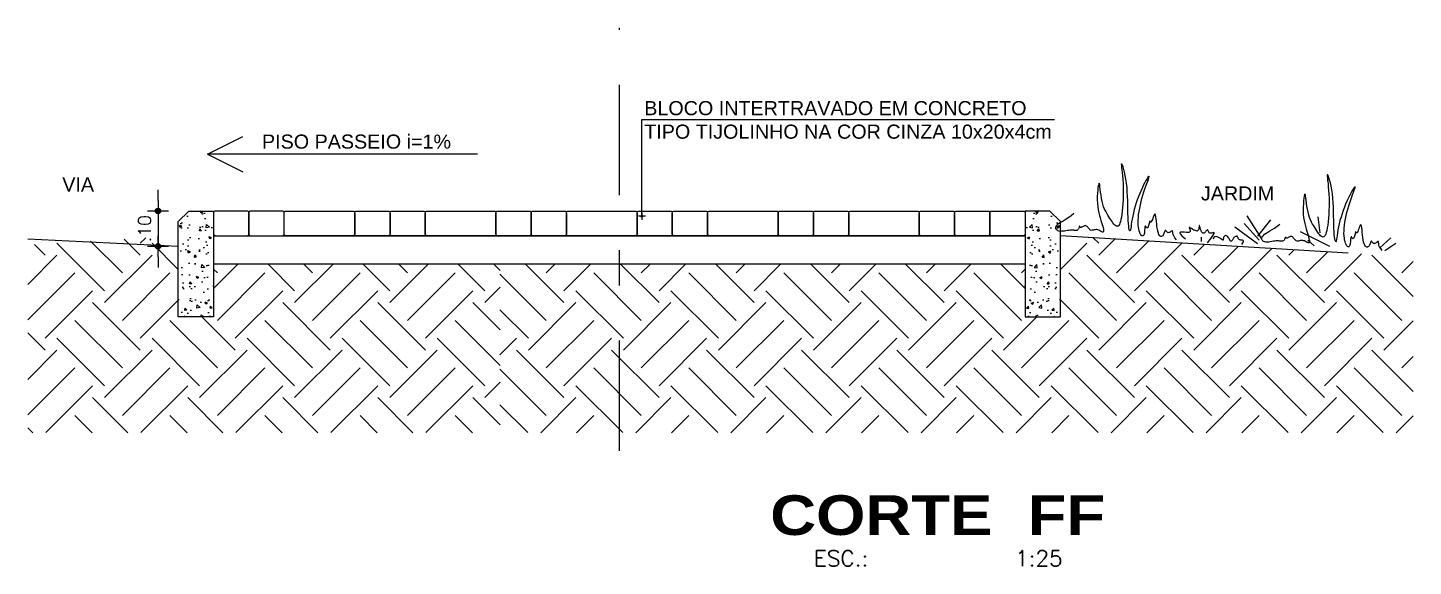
# Model space of a CAD drawing. Header units: millimetres. Extents: x 490 to 675, y -160 to -87.
# Drawn here: x 514.834 to 518.761, y -104.527 to -102.999 of the extents above; entities that cross this region are included whole.
import ezdxf
from ezdxf.enums import TextEntityAlignment as Align

# ---------------------------------------------------------------- set-up
doc = ezdxf.new("R2010")
doc.units = ezdxf.units.MM
doc.header["$LTSCALE"] = 2.5
doc.linetypes.add('DASHDOT2', pattern=[0.5, 0.25, -0.125, 0, -0.125])
for name, color, linetype in [('AN_COTAS', 7, 'Continuous'), ('AN_INDICAÇÃO', 2, 'Continuous'), ('AN_TEXTOS', 2, 'Continuous'), ('ARQ_ALVENARIA', 1, 'Continuous'), ('ARQ_CORTE1', 3, 'Continuous'), ('ARQ_HAT', 8, 'Continuous'), ('ARQ_VISTA3', 3, 'Continuous'), ('COTAS', 1, 'Continuous'), ('TEXTO', 2, 'Continuous'), ('TITULO', 2, 'Continuous')]:
    doc.layers.add(name, color=color, linetype=linetype)
doc.styles.add('ARIAL', font='arial.ttf')
doc.styles.add('COTA20', font='ROMANS.SHX')
doc.styles.add('COTA200', font='ROMANS.SHX')
doc.styles.add('ROMANS', font='romans', dxfattribs={"oblique": 15})
doc.styles.add('TIT200', font='')
doc.styles.get('TIT200').set_extended_font_data('Arial Black')
doc.dimstyles.new('Cota10', dxfattribs={"dimtxt": 0.015, "dimasz": 0.01, "dimexe": 0.02, "dimexo": 0.03, "dimgap": 0.01, "dimtad": 1, "dimzin": 4, "dimdsep": 46, "dimtxsty": 'ROMANS', "dimblk": 'ARCHTICK', "dimcen": 0.1, "dimclrd": 7, "dimclre": 8, "dimclrt": 4, "dimazin": 0, "dimtfac": 1, "dimtix": 1, "dimtmove": 2, "dimatfit": 3, "dimldrblk": 'DOT', "dimfxl": 1, "dimtolj": 1, "dimtzin": 4, "dimarcsym": 0})
doc.dimstyles.new('COTA20$0', dxfattribs={"dimtxt": 0.036, "dimasz": 0.03, "dimexe": 0.05, "dimexo": 0.95, "dimgap": 0.02, "dimtad": 1, "dimzin": 4, "dimdsep": 46, "dimtxsty": 'COTA20', "dimblk": 'bola', "dimcen": 0.1, "dimdle": 0.05, "dimse1": 1, "dimse2": 1, "dimclrd": 256, "dimclre": 256, "dimclrt": 2, "dimadec": 0, "dimazin": 0, "dimtfac": 1, "dimtix": 1, "dimtmove": 2, "dimatfit": 3, "dimldrblk": 'USERTICK', "dimfxl": 1, "dimtvp": 3.125, "dimtolj": 1, "dimtzin": 4, "dimarcsym": 0})

# ---------------------------------------------------------------- blocks, each defined once
blk = doc.blocks.new('bola')
blk.add_hatch(color=0).paths.add_polyline_path([(-0.25, 0, 1), (0.25, 0, 1)])
at = {"color": 0}
for p, q in [((-1, 0), (-0.25, 0)), ((0, 1), (0, 0.25)), ((0.25, 0), (1, 0)), ((0, -0.25), (0, -1))]:
    blk.add_line(p, q, dxfattribs=at)
blk.add_circle((0, 0), 0.25, dxfattribs=at)
blk = doc.blocks.new('*D225')
at = {"layer": 'COTAS', "lineweight": -2}
for p, q in [((515.2035, -103.4892), (515.2035, -103.4592)), ((515.2035, -103.5192), (515.2035, -103.6192)), ((515.2035, -103.6492), (515.2035, -103.6792))]:
    blk.add_line(p, q, dxfattribs=at)
at = {"layer": 'DEFPOINTS', "color": 0}
for p in [(515.291, -103.5192), (515.2035, -103.6192), (515.261, -103.6192)]:
    blk.add_point(p, dxfattribs=at)
at = {"layer": 'COTAS', "lineweight": -2, "xscale": 0.03, "yscale": 0.03, "zscale": 0.03}
for p, rotation in [((515.2035, -103.5192), 270), ((515.2035, -103.6192), 90)]:
    blk.add_blockref('bola', p, dxfattribs=dict(at, rotation=rotation))
at = {"layer": 'COTAS', "color": 2, "insert": (515.1655, -103.5692), "char_height": 0.036, "attachment_point": 5, "rotation": 90, "style": 'COTA20'}
blk.add_mtext('\\A1;.10', dxfattribs=at)
blk = doc.blocks.new('USERTICK')
at = {"color": 0}
for p, q in [((-1, 0), (1, 0)), ((0, 1), (0, -1))]:
    blk.add_line(p, q, dxfattribs=at)
blk.add_circle((0, 0), 0.25, dxfattribs=at)
blk = doc.blocks.new('GRAMA')
at = {"linetype": 'Continuous'}
for points in [[(0.1171, 0.005), (0.1184, 0.0065), (0.1194, 0.0079), (0.12, 0.009), (0.1203, 0.0101), (0.1205, 0.0109), (0.1205, 0.0115), (0.1205, 0.0119), (0.1206, 0.0121), (0.1208, 0.0121), (0.1211, 0.012), (0.1215, 0.0117), (0.122, 0.0113), (0.1225, 0.0109), (0.123, 0.0106), (0.1235, 0.0104), (0.124, 0.0103), (0.1244, 0.0104), (0.1248, 0.0106), (0.1252, 0.0109), (0.1255, 0.0113), (0.1258, 0.0117), (0.126, 0.0119), (0.1262, 0.0121), (0.1264, 0.0121), (0.1266, 0.0118), (0.1268, 0.0114), (0.127, 0.0108), (0.1272, 0.0102), (0.1275, 0.0095), (0.1277, 0.0088), (0.128, 0.0082), (0.1284, 0.0076), (0.1288, 0.0073), (0.1293, 0.007), (0.1298, 0.007), (0.1304, 0.0073), (0.1309, 0.0077), (0.1315, 0.0085), (0.132, 0.0096), (0.1325, 0.011), (0.1329, 0.0127), (0.1333, 0.0147), (0.1337, 0.0168), (0.134, 0.0189), (0.1343, 0.0209), (0.1347, 0.0226), (0.135, 0.0238), (0.1353, 0.0246), (0.1356, 0.0248), (0.136, 0.0244), (0.1363, 0.0237), (0.1367, 0.0227), (0.137, 0.0215), (0.1374, 0.0204), (0.1377, 0.0194), (0.1379, 0.0186), (0.1382, 0.0182), (0.1384, 0.0181), (0.1386, 0.0181), (0.1388, 0.0184), (0.1389, 0.0186), (0.1391, 0.0188), (0.1392, 0.0189), (0.1394, 0.0188), (0.1395, 0.0184), (0.1396, 0.0177), (0.1398, 0.017), (0.1399, 0.0161), (0.1401, 0.0153), (0.1403, 0.0145), (0.1405, 0.0139), (0.1408, 0.0135), (0.1411, 0.0133), (0.1414, 0.0134), (0.1417, 0.0137), (0.142, 0.014), (0.1423, 0.0143), (0.1425, 0.0146), (0.1427, 0.0147), (0.1429, 0.0145), (0.143, 0.0141), (0.1431, 0.0135), (0.1431, 0.0127), (0.1431, 0.0117), (0.1431, 0.0107), (0.1432, 0.0097), (0.1433, 0.0088), (0.1434, 0.008), (0.1437, 0.0074), (0.144, 0.0069), (0.1443, 0.0066), (0.1448, 0.0066), (0.1452, 0.0067), (0.1457, 0.007), (0.1461, 0.0076), (0.1466, 0.0083), (0.1471, 0.0093), (0.1475, 0.0105), (0.1479, 0.0119), (0.1482, 0.0134), (0.1485, 0.0152), (0.1487, 0.0171), (0.1487, 0.0192), (0.1487, 0.0214), (0.1486, 0.0238), (0.1484, 0.0263), (0.1481, 0.0289), (0.1477, 0.0316), (0.1472, 0.0342), (0.1466, 0.0369), (0.146, 0.0395), (0.1454, 0.0421), (0.1447, 0.0446), (0.144, 0.0469), (0.1434, 0.049), (0.1428, 0.0509), (0.1423, 0.0525), (0.1419, 0.0538), (0.1417, 0.0547), (0.1417, 0.0552), (0.1418, 0.0552), (0.1422, 0.0548), (0.1427, 0.0541), (0.1434, 0.0529), (0.1441, 0.0515), (0.145, 0.0498), (0.1459, 0.0478), (0.1468, 0.0456), (0.1477, 0.0433), (0.1486, 0.0408), (0.1495, 0.0383), (0.1503, 0.0356), (0.1511, 0.0329), (0.1518, 0.0302), (0.1525, 0.0275), (0.153, 0.0248), (0.1534, 0.0222), (0.1537, 0.0197), (0.1539, 0.0174), (0.1541, 0.0153), (0.1543, 0.0135), (0.1544, 0.012), (0.1546, 0.0109), (0.1547, 0.0103), (0.155, 0.0101), (0.1552, 0.0105), (0.1555, 0.0112), (0.1558, 0.0124), (0.1561, 0.014), (0.1565, 0.016), (0.1568, 0.0184), (0.157, 0.0211), (0.1573, 0.0241), (0.1575, 0.0273), (0.1578, 0.0307), (0.158, 0.0343), (0.1583, 0.0379), (0.1587, 0.0415), (0.1592, 0.0451), (0.1597, 0.0485), (0.1603, 0.0517), (0.1611, 0.0546), (0.1618, 0.0573), (0.1626, 0.0595), (0.1633, 0.0614), (0.1639, 0.0628), (0.1643, 0.0636), (0.1646, 0.0638), (0.1647, 0.0635), (0.1647, 0.0625), (0.1644, 0.061), (0.1641, 0.0591), (0.1637, 0.0568), (0.1633, 0.0541), (0.1629, 0.0512), (0.1625, 0.0481), (0.1622, 0.0449), (0.162, 0.0416), (0.1619, 0.0382), (0.1618, 0.0349), (0.1618, 0.0317), (0.1619, 0.0287), (0.162, 0.0258), (0.1622, 0.0232), (0.1624, 0.0209), (0.1627, 0.0189), (0.163, 0.0172), (0.1634, 0.0159), (0.1638, 0.0148), (0.1643, 0.014), (0.1648, 0.0135), (0.1654, 0.0133), (0.166, 0.0134), (0.1666, 0.0137), (0.1674, 0.0142), (0.1681, 0.015), (0.1689, 0.0159), (0.1698, 0.0169), (0.1706, 0.0181), (0.1715, 0.0193), (0.1725, 0.0206), (0.1734, 0.0219), (0.1744, 0.0234), (0.1753, 0.025), (0.1763, 0.0267), (0.1771, 0.0285), (0.1779, 0.0305), (0.1786, 0.0327), (0.1792, 0.0351), (0.1798, 0.0376), (0.1802, 0.0401), (0.1806, 0.0424), (0.181, 0.0443), (0.1813, 0.0459), (0.1815, 0.0469), (0.1818, 0.0472), (0.1821, 0.0468), (0.1823, 0.0456), (0.1825, 0.0439), (0.1827, 0.0417), (0.1827, 0.0392), (0.1827, 0.0365), (0.1826, 0.0337), (0.1823, 0.031), (0.1819, 0.0283), (0.1814, 0.0258), (0.1808, 0.0235), (0.1801, 0.0213), (0.1795, 0.0193), (0.1788, 0.0174), (0.1781, 0.0157), (0.1776, 0.0142), (0.1771, 0.0128), (0.1767, 0.0116), (0.1764, 0.0106), (0.1763, 0.0097), (0.1762, 0.009), (0.1762, 0.0085), (0.1764, 0.0081), (0.1767, 0.008), (0.1771, 0.008), (0.1775, 0.0082), (0.1781, 0.0084), (0.1788, 0.0087), (0.1794, 0.0091), (0.1802, 0.0094), (0.1809, 0.0096), (0.1816, 0.0098), (0.1823, 0.0098), (0.1831, 0.0096), (0.1837, 0.0095), (0.1844, 0.0093), (0.185, 0.0091), (0.1856, 0.009), (0.1862, 0.0089), (0.1868, 0.0091), (0.1873, 0.0093), (0.1878, 0.0098), (0.1882, 0.0103), (0.1887, 0.0108), (0.1892, 0.0113), (0.1896, 0.0118), (0.1901, 0.0122), (0.1906, 0.0124), (0.1912, 0.0125), (0.1918, 0.0123), (0.1923, 0.0121), (0.1929, 0.0118), (0.1934, 0.0115), (0.1939, 0.0112), (0.1943, 0.011), (0.1947, 0.0108), (0.195, 0.0108), (0.1952, 0.0109), (0.1954, 0.0111), (0.1955, 0.0113), (0.1956, 0.0115), (0.1957, 0.0117), (0.1957, 0.0118), (0.1958, 0.0117), (0.1959, 0.0115), (0.1959, 0.0112), (0.1961, 0.0107), (0.1962, 0.0102), (0.1964, 0.0097), (0.1967, 0.0093), (0.197, 0.0088), (0.1974, 0.0085), (0.1978, 0.0083), (0.1983, 0.0082), (0.1989, 0.0082), (0.1995, 0.0082), (0.2003, 0.0083), (0.2011, 0.0083), (0.202, 0.0083), (0.203, 0.0082), (0.2041, 0.008), (0.2053, 0.0078), (0.2065, 0.0075), (0.2078, 0.0072), (0.209, 0.007), (0.2101, 0.0069), (0.2112, 0.0068), (0.2122, 0.0069), (0.2131, 0.0072), (0.2138, 0.0077), (0.2143, 0.0082), (0.2147, 0.0089), (0.2148, 0.0097), (0.2147, 0.0105), (0.2143, 0.0114), (0.2136, 0.0122), (0.2127, 0.0131), (0.2115, 0.014), (0.2101, 0.0149), (0.2085, 0.016), (0.2067, 0.0172), (0.2048, 0.0185), (0.2029, 0.0201), (0.2009, 0.022)], [(0.2834, 0.005), (0.2848, 0.0065), (0.2857, 0.0079), (0.2863, 0.009), (0.2867, 0.0101), (0.2868, 0.0109), (0.2869, 0.0115), (0.2869, 0.0119), (0.287, 0.0121), (0.2872, 0.0121), (0.2875, 0.012), (0.2879, 0.0117), (0.2883, 0.0113), (0.2888, 0.0109), (0.2893, 0.0106), (0.2898, 0.0104), (0.2903, 0.0103), (0.2908, 0.0104), (0.2912, 0.0106), (0.2915, 0.0109), (0.2918, 0.0113), (0.2921, 0.0117), (0.2924, 0.0119), (0.2926, 0.0121), (0.2928, 0.0121), (0.293, 0.0118), (0.2932, 0.0114), (0.2934, 0.0108), (0.2936, 0.0102), (0.2938, 0.0095), (0.2941, 0.0088), (0.2944, 0.0082), (0.2947, 0.0076), (0.2952, 0.0073), (0.2957, 0.007), (0.2962, 0.007), (0.2967, 0.0073), (0.2973, 0.0077), (0.2978, 0.0085), (0.2983, 0.0096), (0.2988, 0.011), (0.2993, 0.0127), (0.2997, 0.0147), (0.3, 0.0168), (0.3004, 0.0189), (0.3007, 0.0209), (0.301, 0.0226), (0.3013, 0.0238), (0.3016, 0.0246), (0.302, 0.0248), (0.3023, 0.0244), (0.3027, 0.0237), (0.303, 0.0227), (0.3034, 0.0215), (0.3037, 0.0204), (0.304, 0.0194), (0.3043, 0.0186), (0.3045, 0.0182), (0.3048, 0.0181), (0.305, 0.0181), (0.3051, 0.0184), (0.3053, 0.0186), (0.3054, 0.0188), (0.3056, 0.0189), (0.3057, 0.0188), (0.3058, 0.0184), (0.306, 0.0177), (0.3061, 0.017), (0.3063, 0.0161), (0.3065, 0.0153), (0.3067, 0.0145), (0.3069, 0.0139), (0.3071, 0.0135), (0.3074, 0.0133), (0.3077, 0.0134), (0.308, 0.0137), (0.3083, 0.014), (0.3086, 0.0143), (0.3089, 0.0146), (0.3091, 0.0147), (0.3093, 0.0145), (0.3094, 0.0141), (0.3094, 0.0135), (0.3094, 0.0127), (0.3095, 0.0117), (0.3095, 0.0107), (0.3095, 0.0097), (0.3096, 0.0088), (0.3098, 0.008), (0.31, 0.0074), (0.3103, 0.0069), (0.3107, 0.0066), (0.3111, 0.0066), (0.3116, 0.0067), (0.312, 0.007), (0.3125, 0.0076), (0.313, 0.0083), (0.3134, 0.0093), (0.3138, 0.0105), (0.3142, 0.0119), (0.3146, 0.0134), (0.3148, 0.0152), (0.315, 0.0171), (0.3151, 0.0192), (0.3151, 0.0214), (0.315, 0.0238), (0.3147, 0.0263), (0.3144, 0.0289), (0.314, 0.0316), (0.3135, 0.0342), (0.313, 0.0369), (0.3124, 0.0395), (0.3117, 0.0421), (0.3111, 0.0446), (0.3104, 0.0469), (0.3097, 0.049), (0.3091, 0.0509), (0.3086, 0.0525), (0.3083, 0.0538), (0.3081, 0.0547), (0.308, 0.0552), (0.3082, 0.0552), (0.3085, 0.0548), (0.3091, 0.0541), (0.3097, 0.0529), (0.3105, 0.0515), (0.3113, 0.0498), (0.3122, 0.0478), (0.3131, 0.0456), (0.3141, 0.0433), (0.315, 0.0408), (0.3159, 0.0383), (0.3167, 0.0356), (0.3175, 0.0329), (0.3182, 0.0302), (0.3188, 0.0275), (0.3193, 0.0248), (0.3197, 0.0222), (0.3201, 0.0197), (0.3203, 0.0174), (0.3205, 0.0153), (0.3206, 0.0135), (0.3208, 0.012), (0.3209, 0.0109), (0.3211, 0.0103), (0.3213, 0.0101), (0.3216, 0.0105), (0.3219, 0.0112), (0.3222, 0.0124), (0.3225, 0.014), (0.3228, 0.016), (0.3231, 0.0184), (0.3234, 0.0211), (0.3237, 0.0241), (0.3239, 0.0273), (0.3241, 0.0307), (0.3244, 0.0343), (0.3247, 0.0379), (0.3251, 0.0415), (0.3255, 0.0451), (0.3261, 0.0485), (0.3267, 0.0517), (0.3274, 0.0546), (0.3282, 0.0573), (0.3289, 0.0595), (0.3296, 0.0614), (0.3302, 0.0628), (0.3307, 0.0636), (0.331, 0.0638), (0.3311, 0.0635), (0.331, 0.0625), (0.3308, 0.061), (0.3305, 0.0591), (0.3301, 0.0568), (0.3297, 0.0541), (0.3292, 0.0512), (0.3289, 0.0481), (0.3286, 0.0449), (0.3284, 0.0416), (0.3282, 0.0382), (0.3282, 0.0349), (0.3282, 0.0317), (0.3282, 0.0287), (0.3284, 0.0258), (0.3285, 0.0232), (0.3288, 0.0209), (0.329, 0.0189), (0.3293, 0.0172), (0.3297, 0.0159), (0.3301, 0.0148), (0.3306, 0.014), (0.3311, 0.0135), (0.3317, 0.0133), (0.3323, 0.0134), (0.333, 0.0137), (0.3337, 0.0142), (0.3345, 0.015), (0.3353, 0.0159), (0.3361, 0.0169), (0.337, 0.0181), (0.3379, 0.0193), (0.3388, 0.0206), (0.3398, 0.0219), (0.3408, 0.0234), (0.3417, 0.025), (0.3426, 0.0267), (0.3435, 0.0285), (0.3443, 0.0305), (0.345, 0.0327), (0.3456, 0.0351), (0.3461, 0.0376), (0.3466, 0.0401), (0.347, 0.0424), (0.3473, 0.0443), (0.3476, 0.0459), (0.3479, 0.0469), (0.3482, 0.0472), (0.3484, 0.0468), (0.3487, 0.0456), (0.3489, 0.0439), (0.349, 0.0417), (0.3491, 0.0392), (0.3491, 0.0365), (0.3489, 0.0337), (0.3487, 0.031), (0.3483, 0.0283), (0.3478, 0.0258), (0.3472, 0.0235), (0.3465, 0.0213), (0.3458, 0.0193), (0.3451, 0.0174), (0.3445, 0.0157), (0.3439, 0.0142), (0.3434, 0.0128), (0.3431, 0.0116), (0.3428, 0.0106), (0.3426, 0.0097), (0.3425, 0.009), (0.3426, 0.0085), (0.3428, 0.0081), (0.343, 0.008), (0.3434, 0.008), (0.3439, 0.0082), (0.3445, 0.0084), (0.3451, 0.0087), (0.3458, 0.0091), (0.3465, 0.0094), (0.3472, 0.0096), (0.348, 0.0098), (0.3487, 0.0098), (0.3494, 0.0096), (0.3501, 0.0095), (0.3507, 0.0093), (0.3514, 0.0091), (0.352, 0.009), (0.3526, 0.0089), (0.3531, 0.0091), (0.3536, 0.0093), (0.3541, 0.0098), (0.3546, 0.0103), (0.3551, 0.0108), (0.3555, 0.0113), (0.356, 0.0118), (0.3565, 0.0122), (0.357, 0.0124), (0.3575, 0.0125), (0.3581, 0.0123), (0.3587, 0.0121), (0.3592, 0.0118), (0.3598, 0.0115), (0.3603, 0.0112), (0.3607, 0.011), (0.3611, 0.0108), (0.3614, 0.0108), (0.3616, 0.0109), (0.3617, 0.0111), (0.3619, 0.0113), (0.362, 0.0115), (0.362, 0.0117), (0.3621, 0.0118), (0.3621, 0.0117), (0.3622, 0.0115), (0.3623, 0.0112), (0.3624, 0.0107), (0.3626, 0.0102), (0.3628, 0.0097), (0.3631, 0.0093), (0.3634, 0.0088), (0.3637, 0.0085), (0.3642, 0.0083), (0.3647, 0.0082), (0.3652, 0.0082), (0.3659, 0.0082), (0.3666, 0.0083), (0.3675, 0.0083), (0.3684, 0.0083), (0.3694, 0.0082), (0.3705, 0.008), (0.3717, 0.0078), (0.3729, 0.0075), (0.3741, 0.0072), (0.3753, 0.007), (0.3765, 0.0069), (0.3776, 0.0068), (0.3786, 0.0069), (0.3794, 0.0072), (0.3801, 0.0077), (0.3807, 0.0082), (0.381, 0.0089), (0.3811, 0.0097), (0.381, 0.0105), (0.3806, 0.0114), (0.38, 0.0122), (0.3791, 0.0131), (0.3779, 0.014), (0.3764, 0.0149), (0.3748, 0.016), (0.3731, 0.0172), (0.3712, 0.0185), (0.3692, 0.0201), (0.3673, 0.022)], [(0.2582, 0.0039), (0.2556, 0.0076), (0.254, 0.0101), (0.2532, 0.0116), (0.2532, 0.0122), (0.2536, 0.0124), (0.2543, 0.0122), (0.2552, 0.0118), (0.2561, 0.0116), (0.2568, 0.0117), (0.2573, 0.012), (0.2577, 0.0124), (0.258, 0.013), (0.2583, 0.0135), (0.2585, 0.014), (0.2587, 0.0143), (0.2589, 0.0144), (0.2592, 0.0141), (0.2596, 0.0137), (0.26, 0.0131), (0.2604, 0.0125), (0.2609, 0.0119), (0.2614, 0.0115), (0.2619, 0.0113), (0.2624, 0.0114), (0.263, 0.0118), (0.2635, 0.0125), (0.264, 0.0135), (0.2644, 0.0145), (0.2648, 0.0155), (0.2652, 0.0164), (0.2655, 0.017), (0.2656, 0.0174), (0.2657, 0.0173), (0.2658, 0.0169), (0.2658, 0.0163), (0.2658, 0.0155), (0.2659, 0.0147), (0.2661, 0.0139), (0.2665, 0.0133), (0.267, 0.0129), (0.2678, 0.0129), (0.2687, 0.0131), (0.2698, 0.0135), (0.2708, 0.014), (0.2718, 0.0146), (0.2726, 0.015), (0.2732, 0.0153), (0.2736, 0.0154), (0.2736, 0.0152), (0.2734, 0.0148), (0.2732, 0.0141), (0.2729, 0.0134), (0.2727, 0.0127), (0.2728, 0.0121), (0.2732, 0.0116), (0.2741, 0.0113), (0.2756, 0.0112), (0.2773, 0.0113), (0.279, 0.0114), (0.2804, 0.0113), (0.2811, 0.0108), (0.2808, 0.0099), (0.2793, 0.0084), (0.2762, 0.006)], [(0.2306, 0.0039), (0.2297, 0.0053), (0.2293, 0.0062), (0.2293, 0.0068), (0.2296, 0.0072), (0.2302, 0.0073), (0.2308, 0.0074), (0.2316, 0.0074), (0.2322, 0.0075), (0.2327, 0.0077), (0.2331, 0.008), (0.2334, 0.0083), (0.2337, 0.0087), (0.2339, 0.0091), (0.2341, 0.0095), (0.2343, 0.0099), (0.2345, 0.0101), (0.2348, 0.0103), (0.2351, 0.0103), (0.2355, 0.0102), (0.2359, 0.0101), (0.2364, 0.0098), (0.2368, 0.0095), (0.2372, 0.0091), (0.2375, 0.0087), (0.2378, 0.0082), (0.2381, 0.0077), (0.2383, 0.0072), (0.2386, 0.0068), (0.2388, 0.0064), (0.2391, 0.0062), (0.2393, 0.0061), (0.2396, 0.0062), (0.24, 0.0065), (0.2404, 0.007), (0.2408, 0.0076), (0.2413, 0.0082), (0.2417, 0.0088), (0.2422, 0.0094), (0.2427, 0.0099), (0.2432, 0.0103), (0.2436, 0.0105), (0.2441, 0.0105), (0.2445, 0.0103), (0.2448, 0.01), (0.2451, 0.0097), (0.2454, 0.0093), (0.2455, 0.0088), (0.2456, 0.0083), (0.2457, 0.0079), (0.2457, 0.0075), (0.2457, 0.0071), (0.2457, 0.0069), (0.2458, 0.0067), (0.246, 0.0067), (0.2463, 0.0068), (0.2469, 0.0071), (0.2477, 0.0076), (0.2486, 0.0082), (0.2496, 0.0087), (0.2507, 0.0091), (0.2517, 0.0093), (0.2527, 0.009), (0.2534, 0.0084), (0.254, 0.0071)]]:
    blk.add_lwpolyline(points, dxfattribs=at)
at = {"linetype": 'Continuous', "elevation": 706.8562}
for points in [[(0.168, 0.0167), (0.1701, 0.0294)], [(0.2179, 0.0114), (0.2083, 0.0251)], [(0.2147, 0.0092), (0.2274, 0.0273)], [(0.115, 0.005), (0.1065, 0.0114)], [(0.1192, 0.0071), (0.1107, 0.0156)], [(0.1595, 0.006), (0.1839, 0.0167)], [(0.2168, 0.0082), (0.2296, 0.0209)], [(0.2179, 0.005), (0.237, 0.0177)], [(0.1723, 0.006), (0.1776, 0.0103)]]:
    blk.add_lwpolyline(points, dxfattribs=at)
blk = doc.blocks.new('DOT')
for p, q in [((-1, 0), (1, 0)), ((0, 1), (0, -1))]:
    blk.add_line(p, q)
blk.add_circle((0, 0), 0.25)

msp = doc.modelspace()

# ---------------------------------------------------------------- hatches: boundary and pattern name
at = {"layer": 'ARQ_HAT'}
h = msp.add_hatch(dxfattribs=at)
h.set_pattern_fill('AR-CONC', color=256, scale=0.01, style=0)
h.set_pattern_definition([(130, (572.04734, -114.375666), (-0.07172602, -0.006275213), [0.0075, -0.0825]), (185, (572.04734, -114.37567), (0.01387513, 0.07521921), [0.006, -0.066]), (79.5486, (572.04136, -114.37619), (-0.05785094, 0.068943954), [0.00637402, -0.07011421]), (133.8158, (572.04734, -114.35567), (-0.1067241, -0.0165519), [0.01125, -0.12375]), (83.3644, (572.03844, -114.35705), (-0.09346627, 0.09741179), [0.00956103, -0.1051713]), (188.8158, (572.04734, -114.35567), (-0.0934662, 0.09741186), [0.009, -0.099]), (159, (572.03734, -114.360666), (-0.059690705, -0.04026189), [0.0075, -0.0825]), (214, (572.03734, -114.36067), (-0.02433153, 0.072515), [0.006, -0.066]), (108.5486, (572.03236, -114.36402), (-0.08402226, 0.03225305), [0.00637402, -0.07011421]), (142.5, (572.047337, -114.375666), (-0.001215986, 0.033289385), [0, -0.0652, 0, -0.067, 0, -0.06625]), (172.5, (572.047337, -114.375666), (-0.026306954, 0.039441171), [0, -0.0382, 0, -0.0637, 0, -0.02525]), (212.5, (572.069637, -114.375666), (-0.053382244, -0.002255487), [0, -0.025, 0, -0.078, 0, -0.1035]), (222.5, (572.079637, -114.375666), (-0.058318617, 0.0100105), [0, -0.0325, 0, -0.0518, 0, -0.0735])])
h.paths.add_polyline_path([(515.261, -103.8192), (515.361, -103.8192), (515.361, -103.5192), (515.291, -103.5192), (515.261, -103.5492)])
h = msp.add_hatch(dxfattribs=at)
h.set_pattern_fill('AR-CONC', color=256, scale=0.01, style=0)
h.set_pattern_definition([(50, (460.974684, -114.375666), (0.07172602, -0.006275213), [0.0075, -0.0825]), (355, (460.974684, -114.37567), (-0.01387513, 0.07521921), [0.006, -0.066]), (100.4514, (460.98066, -114.37619), (0.05785094, 0.068943954), [0.00637402, -0.07011421]), (46.1842, (460.97468, -114.35567), (0.1067241, -0.0165519), [0.01125, -0.12375]), (96.6356, (460.98358, -114.35705), (0.09346627, 0.09741179), [0.00956103, -0.1051713]), (351.1842, (460.97468, -114.35567), (0.0934662, 0.09741186), [0.009, -0.099]), (21, (460.984684, -114.360666), (0.059690705, -0.04026189), [0.0075, -0.0825]), (326, (460.984684, -114.36067), (0.02433153, 0.072515), [0.006, -0.066]), (71.4514, (460.98966, -114.36402), (0.08402226, 0.03225305), [0.00637402, -0.07011421]), (37.5, (460.974684, -114.375666), (0.001215986, 0.033289385), [0, -0.0652, 0, -0.067, 0, -0.06625]), (7.5, (460.974684, -114.375666), (0.026306954, 0.039441171), [0, -0.0382, 0, -0.0637, 0, -0.02525]), (327.5, (460.952384, -114.375666), (0.053382244, -0.002255487), [0, -0.025, 0, -0.078, 0, -0.1035]), (317.5, (460.942384, -114.375666), (0.058318617, 0.0100105), [0, -0.0325, 0, -0.0518, 0, -0.0735])])
h.paths.add_polyline_path([(517.761, -103.8192), (517.661, -103.8192), (517.661, -103.5192), (517.731, -103.5192), (517.761, -103.5492)])
at = {"layer": 'ARQ_HAT', "ltscale": 10}
h = msp.add_hatch(dxfattribs=at)
h.set_pattern_fill('EARTH', color=256, scale=0.03, angle=45, style=0)
h.set_pattern_definition([(45, (54420.12795, 5745.23018), (0, 0.2694076836), [0.1905, -0.1905]), (45, (54420.07744, 5745.2807), (0, 0.2694076836), [0.1905, -0.1905]), (45, (54420.02692, 5745.3312), (0, 0.2694076836), [0.1905, -0.1905]), (135, (54420.02692, 5745.36488), (-0.2694076836, 0), [0.1905, -0.1905]), (135, (54420.07744, 5745.4154), (-0.2694076836, 0), [0.1905, -0.1905]), (135, (54420.12795, 5745.46591), (-0.2694076836, 0), [0.1905, -0.1905])])
h.paths.add_polyline_path([(514.8342, -103.6149), (514.8342, -104.1477), (516.1732, -104.1477), (516.1732, -103.6692), (515.361, -103.6692), (515.361, -103.8192), (515.261, -103.8192), (515.261, -103.5892)])
h = msp.add_hatch(dxfattribs=at)
h.set_pattern_fill('EARTH', color=256, scale=0.03, angle=45, style=0)
h.set_pattern_definition([(135, (-53387.10593, 5745.23018), (0, 0.2694076836), [0.1905, -0.1905]), (135, (-53387.05542, 5745.2807), (0, 0.2694076836), [0.1905, -0.1905]), (135, (-53387.0049, 5745.3312), (0, 0.2694076836), [0.1905, -0.1905]), (45, (-53387.0049, 5745.36488), (0.2694076836, 0), [0.1905, -0.1905]), (45, (-53387.05542, 5745.4154), (0.2694076836, 0), [0.1905, -0.1905]), (45, (-53387.10593, 5745.46591), (0.2694076836, 0), [0.1905, -0.1905])])
h.paths.add_polyline_path([(516.1725, -103.6708), (517.661, -103.6692), (517.661, -103.8192), (517.761, -103.8192), (517.761, -103.5892), (518.761, -103.6494), (518.761, -104.1477), (516.172, -104.1477)])

# ---------------------------------------------------------------- linework, layer by layer
at = {"layer": 'AN_INDICAÇÃO', "color": 8, "linetype": 'DASHDOT2', "ltscale": 0.5}
msp.add_line((516.511, -104.1992), (516.511, -102.9992), dxfattribs=at)
at = {"layer": 'AN_TEXTOS', "color": 4}
for points in [[(516.1088, -103.3581), (515.344, -103.3581), (515.444, -103.3081)], [(516.1088, -103.3581), (515.344, -103.3581), (515.444, -103.4081)]]:
    msp.add_lwpolyline(points, dxfattribs=at)
at = {"layer": 'ARQ_ALVENARIA'}
msp.add_line((515.361, -103.5892), (517.661, -103.5892), dxfattribs=at)
at = {"layer": 'ARQ_ALVENARIA', "color": 4}
for points in [[(515.361, -103.8192), (515.261, -103.8192), (515.261, -103.5492), (515.291, -103.5192), (515.361, -103.5192)], [(517.661, -103.8192), (517.761, -103.8192), (517.761, -103.5492), (517.731, -103.5192), (517.661, -103.5192)]]:
    msp.add_lwpolyline(points, close=True, dxfattribs=at)
at = {"layer": 'ARQ_CORTE1', "color": 4}
msp.add_line((514.8342, -103.5978), (515.261, -103.6192), dxfattribs=at)
at = {"layer": 'ARQ_HAT', "color": 4}
for p, q in [((518.576, -103.6383), (517.761, -103.5892)), ((515.361, -103.6692), (517.661, -103.6692))]:
    msp.add_line(p, q, dxfattribs=at)
at = {"layer": 'ARQ_VISTA3'}
msp.add_line((518.1611, -103.6055), (518.1611, -103.5935), dxfattribs=at)
for points in [[(515.361, -103.5242), (515.361, -103.5842, 0.414214), (515.366, -103.5892), (515.456, -103.5892, 0.414214), (515.461, -103.5842), (515.461, -103.5242, 0.414214), (515.456, -103.5192), (515.366, -103.5192, 0.414214)], [(515.461, -103.5242), (515.461, -103.5842, 0.414214), (515.466, -103.5892), (515.556, -103.5892, 0.414214), (515.561, -103.5842), (515.561, -103.5242, 0.414214), (515.556, -103.5192), (515.466, -103.5192, 0.414214)], [(515.761, -103.5242), (515.761, -103.5842, -0.414214), (515.756, -103.5892), (515.566, -103.5892, -0.414214), (515.561, -103.5842), (515.561, -103.5242, -0.414214), (515.566, -103.5192), (515.756, -103.5192, -0.414214)], [(515.861, -103.5242), (515.861, -103.5842, -0.414214), (515.856, -103.5892), (515.766, -103.5892, -0.414214), (515.761, -103.5842), (515.761, -103.5242, -0.414214), (515.766, -103.5192), (515.856, -103.5192, -0.414214)], [(515.961, -103.5242), (515.961, -103.5842, -0.414214), (515.956, -103.5892), (515.866, -103.5892, -0.414214), (515.861, -103.5842), (515.861, -103.5242, -0.414214), (515.866, -103.5192), (515.956, -103.5192, -0.414214)], [(516.161, -103.5242), (516.161, -103.5842, -0.414214), (516.156, -103.5892), (515.966, -103.5892, -0.414214), (515.961, -103.5842), (515.961, -103.5242, -0.414214), (515.966, -103.5192), (516.156, -103.5192, -0.414214)], [(516.261, -103.5242), (516.261, -103.5842, -0.414214), (516.256, -103.5892), (516.166, -103.5892, -0.414214), (516.161, -103.5842), (516.161, -103.5242, -0.414214), (516.166, -103.5192), (516.256, -103.5192, -0.414214)], [(516.361, -103.5242), (516.361, -103.5842, -0.414214), (516.356, -103.5892), (516.266, -103.5892, -0.414214), (516.261, -103.5842), (516.261, -103.5242, -0.414214), (516.266, -103.5192), (516.356, -103.5192, -0.414214)], [(516.561, -103.5242), (516.561, -103.5842, -0.414214), (516.556, -103.5892), (516.366, -103.5892, -0.414214), (516.361, -103.5842), (516.361, -103.5242, -0.414214), (516.366, -103.5192), (516.556, -103.5192, -0.414214)], [(516.661, -103.5242), (516.661, -103.5842, -0.414214), (516.656, -103.5892), (516.566, -103.5892, -0.414214), (516.561, -103.5842), (516.561, -103.5242, -0.414214), (516.566, -103.5192), (516.656, -103.5192, -0.414214)], [(516.761, -103.5242), (516.761, -103.5842, -0.414214), (516.756, -103.5892), (516.666, -103.5892, -0.414214), (516.661, -103.5842), (516.661, -103.5242, -0.414214), (516.666, -103.5192), (516.756, -103.5192, -0.414214)], [(516.961, -103.5242), (516.961, -103.5842, -0.414214), (516.956, -103.5892), (516.766, -103.5892, -0.414214), (516.761, -103.5842), (516.761, -103.5242, -0.414214), (516.766, -103.5192), (516.956, -103.5192, -0.414214)], [(517.061, -103.5242), (517.061, -103.5842, -0.414214), (517.056, -103.5892), (516.966, -103.5892, -0.414214), (516.961, -103.5842), (516.961, -103.5242, -0.414214), (516.966, -103.5192), (517.056, -103.5192, -0.414214)], [(517.161, -103.5242), (517.161, -103.5842, -0.414214), (517.156, -103.5892), (517.066, -103.5892, -0.414214), (517.061, -103.5842), (517.061, -103.5242, -0.414214), (517.066, -103.5192), (517.156, -103.5192, -0.414214)], [(517.361, -103.5242), (517.361, -103.5842, -0.414214), (517.356, -103.5892), (517.166, -103.5892, -0.414214), (517.161, -103.5842), (517.161, -103.5242, -0.414214), (517.166, -103.5192), (517.356, -103.5192, -0.414214)], [(517.461, -103.5242), (517.461, -103.5842, -0.414214), (517.456, -103.5892), (517.366, -103.5892, -0.414214), (517.361, -103.5842), (517.361, -103.5242, -0.414214), (517.366, -103.5192), (517.456, -103.5192, -0.414214)], [(517.561, -103.5242), (517.561, -103.5842, -0.414214), (517.556, -103.5892), (517.466, -103.5892, -0.414214), (517.461, -103.5842), (517.461, -103.5242, -0.414214), (517.466, -103.5192), (517.556, -103.5192, -0.414214)], [(517.661, -103.5242), (517.661, -103.5842, -0.414214), (517.656, -103.5892), (517.566, -103.5892, -0.414214), (517.561, -103.5842), (517.561, -103.5242, -0.414214), (517.566, -103.5192), (517.656, -103.5192, -0.414214)]]:
    msp.add_lwpolyline(points, format="xyb", close=True, dxfattribs=at)

# ---------------------------------------------------------------- block references
at = {"layer": 'ARQ_VISTA3', "xscale": -3.512033435255392, "yscale": 3.512033435257763, "zscale": 3.512033435257443, "rotation": 356.9947326642433}
msp.add_blockref('GRAMA', (519.083, -103.6702, -2482.5025), dxfattribs=at)

# ---------------------------------------------------------------- texts
at = {"layer": 'TEXTO', "style": 'ARIAL'}
for s, p in [('PISO PASSEIO i=1%%%', (515.4982, -103.3422)), ('VIA', (514.9322, -103.464)), ('JARDIM', (518.1591, -103.4891))]:
    msp.add_text(s, height=0.04, dxfattribs=at).set_placement(p)
at = {"layer": 'TEXTO', "insert": (516.5815, -103.2073), "char_height": 0.04, "attachment_point": 1, "style": 'ARIAL'}
msp.add_mtext('BLOCO INTERTRAVADO EM CONCRETO\\PTIPO TIJOLINHO NA COR CINZA 10x20x4cm', dxfattribs=at)
at = {"layer": 'TITULO'}
for s, height, style, p in [('CORTE  FF', 0.1125, 'TIT200', (517.4132, -104.3816)), ('ESC.:            1:25', 0.045, 'COTA200', (517.4148, -104.5042))]:
    msp.add_text(s, height=height, dxfattribs=dict(at, style=style)).set_placement(p, align=Align.MIDDLE_CENTER)

# ---------------------------------------------------------------- dimensions: what is measured, and where the dimension line sits
at = {"layer": 'COTAS'}
dim = msp.add_linear_dim(base=(515.2035, -103.6192), p1=(515.291, -103.5192), p2=(515.261, -103.6192), angle=90, dimstyle='COTA20$0', override={"dimclrt": 2}, dxfattribs=at)
dim.commit()
dim.dimension.update_dxf_attribs({"geometry": '*D225', "text_midpoint": (515.1655, -103.5692)})

# ---------------------------------------------------------------- leaders
at = {"layer": 'AN_COTAS'}
msp.add_leader([(516.5748, -103.5339), (516.5748, -103.26), (517.7446, -103.26)], dimstyle='Cota10', override={"dimldrblk": 'DOT'}, dxfattribs=at)

doc.saveas('drawing.dxf')
